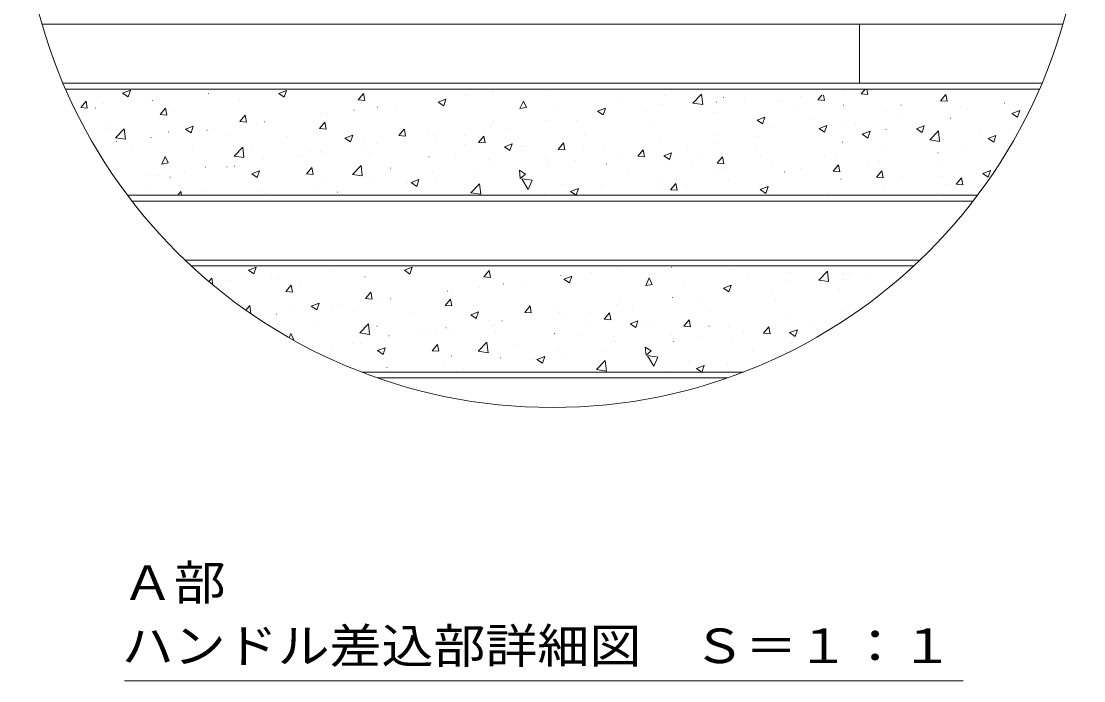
# Model space of a CAD drawing. Units: millimetres on the paper. Extents: x -255 to 276, y -195 to 192.
# Drawn here: x 173.7 to 263.7, y -152.4 to -96.5 of the extents above; entities that cross this region are included whole.
import ezdxf
from ezdxf.enums import TextEntityAlignment as Align

# ---------------------------------------------------------------- set-up
doc = ezdxf.new("R2010")
doc.units = ezdxf.units.MM
for name, color, linetype, lineweight in [('F-2_F-2ﾚｲﾔ', 3, 'Continuous', 9), ('F-5_F-5ﾚｲﾔ', 2, 'Continuous', 9), ('F-A_F-Aﾚｲﾔ', 7, 'Continuous', 9)]:
    doc.layers.add(name, color=color, linetype=linetype, lineweight=lineweight)
doc.styles.add('ＭＳ ゴシック', font='')
doc.styles.get('ＭＳ ゴシック').set_extended_font_data('MS Gothic')

msp = doc.modelspace()

# ---------------------------------------------------------------- linework, layer by layer
at = {"layer": 'F-2_F-2ﾚｲﾔ'}
for p, q in [((261.912, -96.717), (175.454, -96.717)), ((244.683, -96.717), (244.683, -101.717)), ((260.141, -101.717), (177.225, -101.717)), ((259.926, -102.217), (177.44, -102.217)), ((182.683, -111.217), (254.683, -111.217)), ((183.064, -111.717), (254.303, -111.717)), ((249.808, -116.717), (187.558, -116.717)), ((249.277, -117.217), (188.089, -117.217)), ((202.528, -126.217), (234.839, -126.217)), ((233.473, -126.717), (203.893, -126.717))]:
    msp.add_line(p, q, dxfattribs=at)
at = {"layer": 'F-5_F-5ﾚｲﾔ', "color": 7}
msp.add_line((182.425, -152.391), (253.468, -152.391), dxfattribs=at)
msp.add_circle((218.683, -84.217), 45, dxfattribs=at)
at = {"layer": 'F-A_F-Aﾚｲﾔ'}
for p, q in [((182.271, -102.572), (182.929, -102.319)), ((182.271, -102.572), (182.738, -102.888)), ((182.738, -102.888), (182.929, -102.32)), ((189.53, -102.581), (189.535, -102.581)), ((195.496, -102.585), (196.154, -102.332)), ((195.496, -102.585), (195.963, -102.901)), ((195.963, -102.901), (196.154, -102.333)), ((213.575, -102.376), (213.58, -102.376)), ((213.715, -102.447), (213.72, -102.447)), ((218.099, -102.311), (218.104, -102.311)), ((223.116, -102.523), (223.121, -102.523)), ((237.543, -102.23), (237.548, -102.23)), ((238.497, -102.565), (238.502, -102.565)), ((243.338, -102.348), (243.343, -102.348)), ((244.82, -102.62), (245.159, -102.217)), ((245.382, -102.669), (245.299, -102.217)), ((178.716, -103.792), (179.169, -103.252)), ((179.278, -103.841), (179.169, -103.252)), ((180.646, -103.419), (180.651, -103.419)), ((184.205, -102.951), (184.21, -102.951)), ((184.783, -103.183), (184.788, -103.183)), ((192.148, -103.144), (192.153, -103.144)), ((202.228, -103.144), (202.681, -102.604)), ((202.228, -103.144), (202.789, -103.193)), ((202.79, -103.193), (202.681, -102.604)), ((208.75, -103.037), (208.755, -103.037)), ((209.002, -103.338), (209.66, -103.085)), ((209.002, -103.338), (209.469, -103.653)), ((209.469, -103.653), (209.66, -103.085)), ((211.363, -102.756), (211.368, -102.756)), ((215.928, -103.876), (216.226, -103.238)), ((216.483, -103.778), (216.226, -103.238)), ((224.644, -103.107), (224.649, -103.107)), ((228.133, -102.735), (228.138, -102.735)), ((230.582, -103.412), (231.314, -102.649)), ((230.582, -103.412), (231.417, -103.541)), ((231.417, -103.541), (231.314, -102.649)), ((232.585, -103.344), (232.59, -103.344)), ((232.662, -102.935), (232.667, -102.935)), ((233.15, -102.947), (233.155, -102.947)), ((234.938, -103.034), (234.943, -103.034)), ((237.858, -103.289), (237.863, -103.289)), ((238.166, -103.159), (238.171, -103.159)), ((239.682, -102.854), (239.687, -102.854)), ((241.164, -103.126), (241.502, -102.723)), ((241.164, -103.126), (241.725, -103.176)), ((241.725, -103.176), (241.642, -102.723)), ((244.82, -102.62), (245.382, -102.669)), ((251.561, -103.21), (252.014, -102.67)), ((251.561, -103.21), (252.123, -103.259)), ((251.882, -103.39), (251.887, -103.39)), ((252.123, -103.259), (252.014, -102.67)), ((256.984, -103.403), (256.989, -103.403)), ((178.293, -103.729), (178.298, -103.729)), ((178.716, -103.792), (179.278, -103.841)), ((179.958, -103.845), (179.963, -103.845)), ((185.457, -104.381), (185.91, -103.842)), ((185.457, -104.381), (186.019, -104.431)), ((186.019, -104.431), (185.91, -103.841)), ((186.667, -104.085), (186.672, -104.085)), ((199.122, -104.344), (199.127, -104.344)), ((199.515, -104.316), (199.52, -104.316)), ((201.868, -104.006), (201.873, -104.006)), ((203.869, -103.742), (203.874, -103.742)), ((205.427, -103.538), (205.432, -103.538)), ((215.928, -103.876), (216.483, -103.779)), ((219.163, -104.047), (219.168, -104.047)), ((222.508, -104.09), (223.166, -103.838)), ((222.508, -104.091), (222.975, -104.406)), ((222.975, -104.406), (223.166, -103.838)), ((223.089, -104.198), (223.094, -104.198)), ((226.65, -104.125), (226.655, -104.125)), ((227.915, -103.536), (227.92, -103.536)), ((232.377, -104.229), (232.382, -104.229)), ((239.527, -103.877), (239.532, -103.877)), ((243.344, -103.595), (243.349, -103.595)), ((247.001, -104.095), (247.006, -104.095)), ((248.2, -103.583), (248.205, -103.583)), ((253.217, -103.795), (253.222, -103.795)), ((253.807, -103.931), (253.812, -103.931)), ((257.597, -104.277), (258.255, -104.024)), ((257.597, -104.277), (258.065, -104.592)), ((258.065, -104.592), (258.255, -104.024)), ((181.186, -105.025), (181.191, -105.025)), ((192.198, -104.971), (192.651, -104.431)), ((192.198, -104.971), (192.759, -105.02)), ((192.76, -105.02), (192.651, -104.431)), ((193.58, -105.097), (193.585, -105.097)), ((194.297, -105.005), (194.302, -105.005)), ((198.939, -105.561), (199.392, -105.021)), ((199.501, -105.61), (199.392, -105.021)), ((213.683, -104.988), (213.688, -104.988)), ((218.208, -104.903), (218.213, -104.903)), ((220.738, -104.903), (220.743, -104.903)), ((223.09, -104.594), (223.095, -104.594)), ((226.896, -105.17), (226.901, -105.17)), ((236.014, -104.843), (236.672, -104.59)), ((236.014, -104.843), (236.482, -105.159)), ((236.482, -105.159), (236.672, -104.591)), ((240.656, -104.681), (240.661, -104.681)), ((243.271, -105.137), (243.276, -105.137)), ((244.313, -105.181), (244.318, -105.181)), ((247.872, -104.712), (247.877, -104.712)), ((252.408, -104.696), (252.413, -104.696)), ((181.151, -105.63), (181.156, -105.63)), ((181.678, -106.344), (182.41, -105.581)), ((182.514, -106.474), (182.41, -105.581)), ((186.168, -105.842), (186.173, -105.842)), ((187.599, -105.616), (188.257, -105.364)), ((187.599, -105.616), (188.067, -105.932)), ((187.668, -105.876), (187.673, -105.876)), ((188.067, -105.932), (188.257, -105.364)), ((189.416, -105.71), (189.421, -105.71)), ((190.021, -105.566), (190.026, -105.566)), ((191.185, -106.054), (191.19, -106.054)), ((198.939, -105.561), (199.5, -105.61)), ((201.106, -106.369), (201.764, -106.116)), ((201.573, -106.684), (201.763, -106.116)), ((205.679, -106.151), (206.132, -105.611)), ((205.679, -106.151), (206.241, -106.2)), ((206.241, -106.2), (206.133, -105.611)), ((208.202, -105.929), (208.207, -105.929)), ((208.636, -106.166), (208.641, -106.166)), ((211.243, -106.153), (211.248, -106.153)), ((212.982, -106.79), (212.873, -106.2)), ((213.461, -105.504), (213.466, -105.504)), ((214.802, -105.685), (214.807, -105.685)), ((221.415, -106.111), (221.42, -106.111)), ((232.547, -106.063), (232.552, -106.063)), ((237.429, -105.358), (237.434, -105.358)), ((241.269, -105.554), (241.927, -105.302)), ((241.269, -105.554), (241.736, -105.87)), ((241.736, -105.87), (241.927, -105.302)), ((244.926, -106.054), (245.584, -105.802)), ((244.926, -106.054), (245.393, -106.37)), ((245.393, -106.37), (245.584, -105.802)), ((246.928, -105.637), (246.933, -105.637)), ((249.52, -105.596), (250.178, -105.343)), ((249.52, -105.596), (249.988, -105.911)), ((249.988, -105.911), (250.178, -105.343)), ((250.641, -106.523), (251.373, -105.76)), ((251.477, -106.652), (251.373, -105.76)), ((254.973, -105.527), (254.978, -105.527)), ((255.587, -106.401), (256.245, -106.148)), ((256.054, -106.716), (256.244, -106.148)), ((181.678, -106.344), (182.514, -106.474)), ((181.733, -106.657), (181.738, -106.657)), ((183.133, -106.892), (183.138, -106.892)), ((184.669, -106.312), (184.674, -106.312)), ((196.202, -106.266), (196.207, -106.266)), ((201.105, -106.369), (201.573, -106.684)), ((201.218, -106.478), (201.223, -106.478)), ((202.721, -106.87), (202.726, -106.87)), ((203.755, -106.871), (203.76, -106.871)), ((206.235, -106.69), (206.24, -106.69)), ((208.89, -106.463), (208.895, -106.463)), ((211.252, -106.902), (211.257, -106.902)), ((212.42, -106.74), (212.873, -106.201)), ((212.42, -106.74), (212.982, -106.79)), ((214.612, -107.121), (215.27, -106.869)), ((215.079, -107.437), (215.27, -106.869)), ((215.935, -107.052), (215.94, -107.052)), ((219.161, -107.33), (219.614, -106.79)), ((219.723, -107.379), (219.614, -106.79)), ((227.8, -106.665), (227.805, -106.665)), ((230.113, -107.05), (230.118, -107.05)), ((232.465, -106.74), (232.47, -106.74)), ((236.025, -106.272), (236.03, -106.272)), ((243.23, -106.724), (243.235, -106.724)), ((250.641, -106.523), (251.477, -106.653)), ((251.768, -106.519), (251.773, -106.519)), ((255.586, -106.401), (256.054, -106.716)), ((185.581, -108.586), (185.879, -107.947)), ((186.137, -108.488), (185.879, -107.947)), ((188.149, -107.104), (188.154, -107.104)), ((191.708, -107.9), (192.44, -107.137)), ((191.708, -107.9), (192.544, -108.03)), ((192.544, -108.029), (192.44, -107.137)), ((193.166, -107.316), (193.171, -107.316)), ((197.24, -107.811), (197.245, -107.811)), ((198.183, -107.528), (198.188, -107.528)), ((199.008, -107.472), (199.013, -107.472)), ((199.396, -107.713), (199.401, -107.713)), ((202.955, -107.244), (202.96, -107.244)), ((203.2, -107.74), (203.205, -107.74)), ((208.217, -107.952), (208.222, -107.952)), ((210.454, -107.992), (210.459, -107.992)), ((214.612, -107.122), (215.079, -107.437)), ((216.269, -107.113), (216.274, -107.113)), ((219.161, -107.33), (219.723, -107.379)), ((221.286, -107.325), (221.291, -107.325)), ((222.975, -107.326), (222.98, -107.326)), ((224.177, -107.832), (224.182, -107.832)), ((225.902, -107.92), (226.355, -107.38)), ((225.902, -107.92), (226.464, -107.969)), ((226.303, -107.537), (226.308, -107.537)), ((226.464, -107.969), (226.355, -107.38)), ((228.118, -107.874), (228.776, -107.622)), ((228.118, -107.874), (228.585, -108.19)), ((228.585, -108.19), (228.776, -107.622)), ((231.319, -107.749), (231.324, -107.749)), ((232.643, -108.51), (233.096, -107.97)), ((233.205, -108.559), (233.096, -107.97)), ((235.966, -107.518), (235.971, -107.518)), ((236.336, -107.961), (236.341, -107.961)), ((241.743, -107.919), (241.748, -107.919)), ((242.713, -107.885), (242.718, -107.885)), ((246.887, -107.224), (246.892, -107.224)), ((251.335, -107.637), (251.34, -107.637)), ((253.688, -107.328), (253.693, -107.328)), ((185.581, -108.586), (186.137, -108.488)), ((189.301, -108.839), (189.306, -108.839)), ((191.108, -108.804), (191.113, -108.804)), ((191.76, -108.751), (191.765, -108.751)), ((194.182, -108.134), (194.187, -108.134)), ((197.043, -108.023), (197.048, -108.023)), ((197.846, -109.406), (198.3, -108.866)), ((198.408, -109.455), (198.3, -108.866)), ((201.738, -109.455), (202.47, -108.692)), ((202.574, -109.585), (202.47, -108.692)), ((213.234, -108.164), (213.239, -108.164)), ((213.347, -108.633), (213.352, -108.633)), ((218.094, -108.031), (218.099, -108.031)), ((218.25, -108.376), (218.255, -108.376)), ((218.265, -108.61), (218.27, -108.61)), ((220.618, -108.3), (220.623, -108.3)), ((223.267, -108.588), (223.272, -108.588)), ((228.284, -108.8), (228.289, -108.8)), ((230.485, -108.459), (230.49, -108.459)), ((232.643, -108.51), (233.204, -108.559)), ((237.314, -108.487), (237.319, -108.487)), ((242.468, -109.189), (242.921, -108.649)), ((243.029, -109.238), (242.921, -108.649)), ((245.4, -108.419), (245.405, -108.419)), ((246.37, -108.385), (246.375, -108.385)), ((251.387, -108.597), (251.392, -108.597)), ((184.554, -109.44), (184.559, -109.44)), ((185.196, -109.582), (185.201, -109.582)), ((186.279, -109.692), (186.284, -109.692)), ((187.548, -109.273), (187.553, -109.273)), ((193.209, -109.4), (193.867, -109.147)), ((193.209, -109.4), (193.676, -109.716)), ((193.676, -109.716), (193.867, -109.148)), ((197.846, -109.406), (198.408, -109.455)), ((201.738, -109.455), (202.574, -109.585)), ((204.973, -108.933), (204.978, -108.933)), ((208.522, -109.294), (208.527, -109.294)), ((212.33, -109.391), (212.335, -109.391)), ((215.957, -109.792), (215.883, -109.091)), ((216.383, -109.422), (215.884, -109.091)), ((215.957, -109.792), (216.383, -109.422)), ((225.005, -109.4), (225.01, -109.4)), ((227.686, -109.793), (227.691, -109.793)), ((232.433, -109.192), (232.438, -109.192)), ((233.301, -109.012), (233.306, -109.012)), ((238.318, -109.224), (238.323, -109.224)), ((239.678, -108.936), (239.683, -108.936)), ((242.468, -109.189), (243.029, -109.238)), ((246.124, -109.689), (246.577, -109.149)), ((246.124, -109.689), (246.686, -109.738)), ((246.686, -109.738), (246.578, -109.149)), ((248.352, -109.648), (248.357, -109.648)), ((251.653, -109.648), (251.658, -109.648)), ((252.865, -110.279), (253.318, -109.739)), ((253.427, -110.328), (253.318, -109.739)), ((255.13, -109.379), (255.788, -109.127)), ((255.13, -109.38), (255.597, -109.695)), ((255.597, -109.695), (255.788, -109.127)), ((184.298, -110.619), (184.303, -110.619)), ((198.893, -110.601), (198.898, -110.601)), ((199.492, -109.874), (199.497, -109.874)), ((203.64, -109.999), (203.645, -109.999)), ((206.418, -110.17), (206.423, -110.17)), ((206.715, -110.153), (207.373, -109.9)), ((206.715, -110.153), (207.183, -110.468)), ((207.183, -110.468), (207.373, -109.9)), ((208.771, -109.86), (208.776, -109.86)), ((211.768, -111.011), (212.5, -110.248)), ((212.604, -111.141), (212.5, -110.248)), ((216.963, -109.955), (216.074, -109.824)), ((216.622, -110.729), (216.074, -109.825)), ((216.188, -109.973), (216.189, -109.968)), ((216.622, -110.729), (216.963, -109.955)), ((219.524, -110.341), (219.529, -110.341)), ((220.221, -110.905), (220.879, -110.653)), ((220.69, -111.217), (220.879, -110.653)), ((222.861, -110.455), (222.866, -110.455)), ((228.675, -110.755), (229.128, -110.215)), ((229.237, -110.804), (229.128, -110.215)), ((229.993, -110.447), (229.998, -110.447)), ((233.552, -109.979), (233.557, -109.979)), ((236.287, -110.746), (236.945, -110.493)), ((236.755, -111.061), (236.945, -110.494)), ((243.116, -109.852), (243.121, -109.852)), ((246.772, -110.352), (246.777, -110.352)), ((252.02, -110.303), (252.025, -110.303)), ((252.865, -110.279), (253.427, -110.328)), ((253.368, -109.86), (253.373, -109.86)), ((254.775, -110.566), (254.78, -110.566)), ((186.957, -111.217), (187.214, -110.911)), ((187.271, -111.217), (187.214, -110.911)), ((189.315, -110.831), (189.32, -110.831)), ((194.011, -110.815), (194.016, -110.815)), ((194.332, -111.043), (194.337, -111.043)), ((200.483, -110.951), (200.488, -110.951)), ((211.768, -111.011), (212.604, -111.141)), ((217.98, -111.16), (217.985, -111.16)), ((220.221, -110.906), (220.682, -111.217)), ((227.64, -110.757), (227.645, -110.757)), ((228.675, -110.755), (229.236, -110.804)), ((236.287, -110.746), (236.755, -111.061)), ((242.025, -110.954), (242.03, -110.954)), ((251.215, -111.034), (251.22, -111.034)), ((192.92, -117.572), (193.578, -117.319)), ((192.92, -117.572), (193.387, -117.888)), ((193.387, -117.888), (193.578, -117.32)), ((200.179, -117.581), (200.184, -117.581)), ((206.145, -117.585), (206.803, -117.332)), ((206.145, -117.585), (206.612, -117.901)), ((206.612, -117.901), (206.803, -117.333)), ((212.877, -118.144), (213.33, -117.604)), ((213.439, -118.193), (213.33, -117.604)), ((222.012, -117.756), (222.017, -117.756)), ((224.225, -117.376), (224.23, -117.376)), ((224.364, -117.447), (224.369, -117.447)), ((228.748, -117.311), (228.753, -117.311)), ((233.765, -117.523), (233.77, -117.523)), ((238.782, -117.735), (238.787, -117.735)), ((241.231, -118.412), (241.963, -117.649)), ((242.067, -118.541), (241.963, -117.649)), ((189.578, -118.537), (189.818, -118.252)), ((189.925, -118.828), (189.818, -118.252)), ((191.295, -118.419), (191.3, -118.419)), ((194.854, -117.951), (194.859, -117.951)), ((195.432, -118.183), (195.437, -118.183)), ((202.797, -118.144), (202.802, -118.144)), ((212.877, -118.144), (213.438, -118.193)), ((214.518, -118.742), (214.523, -118.742)), ((216.076, -118.538), (216.081, -118.538)), ((219.399, -118.037), (219.404, -118.037)), ((219.651, -118.338), (220.309, -118.085)), ((219.651, -118.338), (220.118, -118.653)), ((220.118, -118.653), (220.309, -118.085)), ((226.577, -118.876), (226.875, -118.238)), ((226.577, -118.876), (227.132, -118.779)), ((227.132, -118.778), (226.875, -118.238)), ((235.293, -118.107), (235.298, -118.107)), ((238.564, -118.536), (238.569, -118.536)), ((241.231, -118.412), (242.067, -118.541)), ((243.234, -118.344), (243.239, -118.344)), ((243.311, -117.935), (243.316, -117.935)), ((243.799, -117.947), (243.804, -117.947)), ((245.587, -118.034), (245.592, -118.034)), ((190.607, -118.845), (190.612, -118.845)), ((196.106, -119.381), (196.559, -118.842)), ((196.106, -119.381), (196.668, -119.431)), ((196.668, -119.431), (196.559, -118.841)), ((197.316, -119.085), (197.321, -119.085)), ((202.847, -119.971), (203.3, -119.431)), ((203.409, -120.02), (203.3, -119.431)), ((209.771, -119.344), (209.776, -119.344)), ((210.164, -119.316), (210.169, -119.316)), ((212.517, -119.006), (212.522, -119.006)), ((229.813, -119.047), (229.818, -119.047)), ((233.157, -119.09), (233.815, -118.838)), ((233.157, -119.091), (233.624, -119.406)), ((233.624, -119.406), (233.815, -118.838)), ((233.738, -119.198), (233.743, -119.198)), ((233.739, -119.594), (233.744, -119.594)), ((237.299, -119.125), (237.304, -119.125)), ((243.026, -119.229), (243.031, -119.229)), ((191.835, -120.025), (191.84, -120.025)), ((192.699, -120.957), (193.059, -120.581)), ((193.138, -121.263), (193.059, -120.581)), ((198.248, -120.616), (198.906, -120.364)), ((198.716, -120.932), (198.906, -120.364)), ((200.67, -120.566), (200.675, -120.566)), ((202.847, -119.971), (203.408, -120.02)), ((204.229, -120.097), (204.234, -120.097)), ((204.946, -120.005), (204.951, -120.005)), ((209.588, -120.561), (210.041, -120.021)), ((209.588, -120.561), (210.149, -120.61)), ((210.15, -120.61), (210.041, -120.021)), ((224.11, -120.504), (224.115, -120.504)), ((224.332, -119.988), (224.337, -119.988)), ((228.857, -119.903), (228.862, -119.903)), ((231.387, -119.903), (231.392, -119.903)), ((237.545, -120.17), (237.55, -120.17)), ((195.318, -121.312), (195.323, -121.312)), ((196.817, -120.842), (196.822, -120.842)), ((198.248, -120.616), (198.716, -120.932)), ((198.317, -120.876), (198.322, -120.876)), ((200.065, -120.71), (200.07, -120.71)), ((201.834, -121.054), (201.839, -121.054)), ((206.851, -121.266), (206.856, -121.266)), ((211.754, -121.369), (212.222, -121.684)), ((211.755, -121.369), (212.413, -121.116)), ((211.867, -121.478), (211.872, -121.478)), ((212.222, -121.684), (212.413, -121.116)), ((216.328, -121.151), (216.781, -120.611)), ((216.328, -121.151), (216.89, -121.2)), ((216.89, -121.2), (216.782, -120.611)), ((218.851, -120.929), (218.856, -120.929)), ((219.285, -121.166), (219.29, -121.166)), ((219.539, -121.463), (219.544, -121.463)), ((221.892, -121.153), (221.897, -121.153)), ((223.069, -121.74), (223.522, -121.201)), ((223.631, -121.79), (223.523, -121.2)), ((225.451, -120.685), (225.456, -120.685)), ((232.064, -121.111), (232.069, -121.111)), ((243.196, -121.063), (243.201, -121.063)), ((198.798, -122.104), (198.803, -122.104)), ((202.357, -122.9), (203.089, -122.137)), ((203.193, -123.029), (203.089, -122.137)), ((203.815, -122.316), (203.82, -122.316)), ((213.37, -121.87), (213.375, -121.87)), ((213.604, -122.244), (213.609, -122.244)), ((214.404, -121.871), (214.409, -121.871)), ((216.884, -121.69), (216.889, -121.69)), ((221.901, -121.902), (221.906, -121.902)), ((223.069, -121.74), (223.631, -121.79)), ((225.261, -122.121), (225.919, -121.869)), ((225.261, -122.122), (225.728, -122.437)), ((225.728, -122.437), (225.919, -121.869)), ((226.584, -122.052), (226.589, -122.052)), ((226.918, -122.113), (226.923, -122.113)), ((229.81, -122.33), (230.263, -121.79)), ((229.81, -122.33), (230.372, -122.379)), ((230.372, -122.379), (230.263, -121.79)), ((231.935, -122.325), (231.94, -122.325)), ((233.624, -122.326), (233.629, -122.326)), ((236.551, -122.92), (237.004, -122.38)), ((237.113, -122.969), (237.004, -122.38)), ((238.449, -121.665), (238.454, -121.665)), ((240.762, -122.05), (240.767, -122.05)), ((243.114, -121.74), (243.119, -121.74)), ((196.367, -123.293), (196.528, -122.947)), ((196.786, -123.488), (196.529, -122.947)), ((202.357, -122.9), (203.193, -123.03)), ((204.831, -123.134), (204.836, -123.134)), ((207.692, -123.023), (207.697, -123.023)), ((207.889, -122.811), (207.894, -122.811)), ((208.832, -122.528), (208.837, -122.528)), ((209.657, -122.472), (209.662, -122.472)), ((210.045, -122.713), (210.05, -122.713)), ((213.849, -122.74), (213.854, -122.74)), ((218.866, -122.952), (218.871, -122.952)), ((221.103, -122.992), (221.108, -122.992)), ((223.883, -123.164), (223.888, -123.164)), ((228.743, -123.031), (228.748, -123.031)), ((231.267, -123.3), (231.272, -123.3)), ((234.826, -122.832), (234.831, -122.832)), ((236.551, -122.92), (237.113, -122.969)), ((236.952, -122.537), (236.957, -122.537)), ((238.767, -122.874), (239.425, -122.622)), ((238.767, -122.874), (239.234, -123.19)), ((239.234, -123.19), (239.425, -122.622)), ((196.73, -123.498), (196.786, -123.488)), ((199.95, -123.839), (199.955, -123.839)), ((201.757, -123.804), (201.762, -123.804)), ((202.409, -123.751), (202.414, -123.751)), ((203.858, -124.4), (204.516, -124.147)), ((204.326, -124.716), (204.516, -124.148)), ((208.495, -124.406), (208.949, -123.866)), ((209.057, -124.455), (208.949, -123.866)), ((212.387, -124.455), (213.119, -123.692)), ((213.223, -124.585), (213.119, -123.692)), ((215.622, -123.933), (215.627, -123.933)), ((223.996, -123.633), (224.001, -123.633)), ((226.606, -124.792), (226.532, -124.091)), ((227.032, -124.422), (226.533, -124.091)), ((228.9, -123.376), (228.905, -123.376)), ((228.914, -123.61), (228.919, -123.61)), ((233.916, -123.588), (233.921, -123.588)), ((238.933, -123.8), (238.938, -123.8)), ((203.858, -124.4), (204.326, -124.716)), ((208.495, -124.406), (209.057, -124.455)), ((210.141, -124.874), (210.146, -124.874)), ((212.387, -124.455), (213.223, -124.585)), ((214.289, -124.999), (214.294, -124.999)), ((217.364, -125.153), (218.022, -124.9)), ((217.832, -125.468), (218.022, -124.9)), ((219.171, -124.294), (219.176, -124.294)), ((219.42, -124.86), (219.425, -124.86)), ((222.979, -124.391), (222.984, -124.391)), ((226.606, -124.792), (227.032, -124.422)), ((227.612, -124.955), (226.723, -124.824)), ((227.271, -125.729), (226.723, -124.825)), ((226.837, -124.973), (226.839, -124.968)), ((227.271, -125.729), (227.612, -124.955)), ((235.654, -124.4), (235.659, -124.4)), ((204.661, -125.815), (204.666, -125.815)), ((209.542, -125.601), (209.547, -125.601)), ((211.132, -125.951), (211.137, -125.951)), ((217.067, -125.17), (217.072, -125.17)), ((217.364, -125.153), (217.832, -125.468)), ((222.417, -126.011), (223.149, -125.248)), ((223.253, -126.141), (223.149, -125.248)), ((230.173, -125.341), (230.178, -125.341)), ((230.87, -125.905), (231.528, -125.653)), ((230.87, -125.906), (231.331, -126.217)), ((231.339, -126.217), (231.528, -125.653)), ((233.51, -125.455), (233.515, -125.455)), ((204.981, -126.043), (204.986, -126.043)), ((222.417, -126.011), (223.253, -126.141)), ((228.629, -126.16), (228.634, -126.16))]:
    msp.add_line(p, q, dxfattribs=at)

# ---------------------------------------------------------------- texts
at = {"layer": 'F-5_F-5ﾚｲﾔ', "style": 'ＭＳ ゴシック', "width": 1.1}
for s, p in [('Ａ部', (182.196, -146.416)), ('ハンドル差込部詳細図\u3000Ｓ＝１：１', (182.196, -151.772))]:
    msp.add_text(s, height=2.933, dxfattribs=at).set_placement(p, align=Align.BOTTOM_LEFT)

doc.saveas('drawing.dxf')
